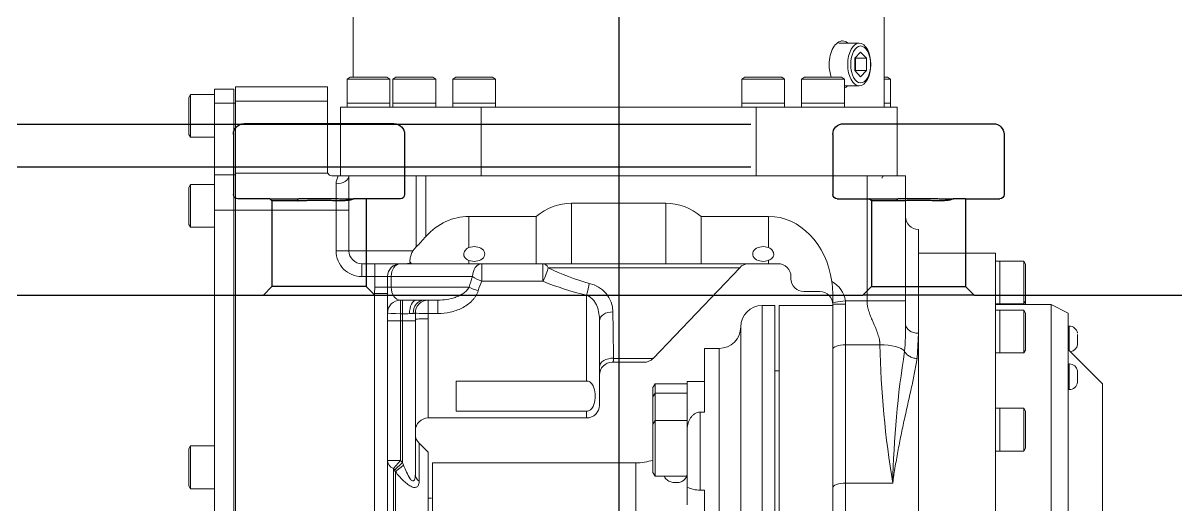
# Model space of a CAD drawing. Header units: millimetres. Extents: x 10462777 to 22643323, y 453826 to 1389191.
# Drawn here: x 11299201.7 to 11299470.9, y 598072.8 to 598185.3 of the extents above; entities that cross this region are included whole.
import ezdxf

# ---------------------------------------------------------------- set-up
doc = ezdxf.new("R2010")
doc.units = ezdxf.units.MM
doc.header["$LTSCALE"] = 200
doc.header["$MEASUREMENT"] = 0
for name, pattern in [('CENTER', [2, 1.25, -0.25, 0.25, -0.25]), ('CENTER2', [1.125, 0.75, -0.125, 0.125, -0.125]), ('DASHED', [3.5, 2, -1.5]), ('PHANTOM', [2.5, 1.25, -0.25, 0.25, -0.25, 0.25, -0.25])]:
    doc.linetypes.add(name, pattern=pattern)
doc.layers.get('0').update_dxf_attribs({"linetype": 'CONTINUOUS'})
for name, color, linetype in [('1', 1, 'CENTER'), ('2', 2, 'CONTINUOUS'), ('DV1_DEFAULT', 7, 'CONTINUOUS')]:
    doc.layers.add(name, color=color, linetype=linetype)
doc.layers.add('LAYOUT', color=8, linetype='CONTINUOUS', lineweight=25)
doc.layers.add('TOP$23', color=7, linetype='CONTINUOUS', true_color=0xffffff)

# ---------------------------------------------------------------- blocks, each defined once
blk = doc.blocks.new('r710ic')
at = {"layer": 'DV1_DEFAULT', "color": 7, "linetype": 'Continuous', "lineweight": 0}
for p, q in [((273237.56, 104333.03), (273236.87, 104332.63)), ((273246.18, 104333.03), (273237.56, 104333.03)), ((273246.87, 104332.63), (273246.18, 104333.03)), ((273298.56, 104333.03), (273297.87, 104332.63)), ((273307.18, 104333.03), (273298.56, 104333.03)), ((273307.87, 104332.63), (273307.18, 104333.03)), ((273319.56, 104333.03), (273318.87, 104332.63)), ((273328.18, 104333.03), (273319.56, 104333.03)), ((273328.87, 104332.63), (273328.18, 104333.03)), ((273236.87, 104332.63), (273246.87, 104332.63)), ((273236.87, 104332.63), (273236.87, 104327.03)), ((273236.87, 104332.63), (273246.87, 104332.63)), ((273246.87, 104327.03), (273246.87, 104332.63)), ((273297.87, 104332.63), (273307.87, 104332.63)), ((273297.87, 104332.63), (273297.87, 104327.03)), ((273297.87, 104332.63), (273307.87, 104332.63)), ((273307.87, 104327.03), (273307.87, 104332.63)), ((273318.87, 104332.63), (273318.87, 104327.03)), ((273318.87, 104332.63), (273328.87, 104332.63)), ((273328.87, 104327.03), (273328.87, 104332.63)), ((273301.87, 104327.03), (273181.87, 104327.03)), ((273301.87, 104327.03), (273301.87, 104322.53)), ((273310.1, 104327.03), (273301.87, 104327.03)), ((273310.1, 104327.03), (273310.1, 104322.53)), ((273326.84, 104327.03), (273310.1, 104327.03)), ((273326.84, 104327.03), (273326.84, 104322.53)), ((273326.84, 104327.03), (273330.12, 104327.03)), ((273330.12, 104322.53), (273330.12, 104327.03)), ((273301.87, 104322.53), (273181.87, 104322.53)), ((273301.87, 104322.53), (273181.87, 104322.53)), ((273310.1, 104322.53), (273301.87, 104322.53)), ((273310.1, 104322.53), (273301.87, 104322.53)), ((273301.87, 104322.53), (273301.87, 104322.13)), ((273326.84, 104322.53), (273310.1, 104322.53)), ((273326.84, 104322.53), (273310.1, 104322.53)), ((273310.1, 104322.53), (273310.1, 104322.13)), ((273326.84, 104322.53), (273330.12, 104322.53)), ((273326.84, 104322.53), (273330.12, 104322.53)), ((273326.84, 104322.53), (273326.84, 104322.13)), ((273301.87, 104322.13), (273181.87, 104322.13)), ((273301.87, 104298.63), (273301.87, 104322.13)), ((273310.53, 104322.13), (273301.87, 104322.13)), ((273310.53, 104300.57), (273310.53, 104322.13)), ((273327.27, 104322.13), (273310.53, 104322.13)), ((273327.27, 104300.63), (273327.27, 104322.13)), ((273327.27, 104322.13), (273330.62, 104322.13)), ((273330.62, 104300.63), (273330.62, 104322.13)), ((273292.37, 104298.63), (273301.87, 104298.63)), ((273292.37, 104298.63), (273292.37, 104295.63)), ((273301.87, 104298.63), (273308.02, 104298.63)), ((273301.87, 104298.63), (273301.87, 104295.63)), ((273309.87, 104298.13), (273309.87, 104299.63)), ((273309.87, 104295.63), (273309.87, 104298.13)), ((273310.87, 104300.63), (273327.27, 104300.63)), ((273330.62, 104300.63), (273327.27, 104300.63)), ((273292.37, 104295.63), (273309.87, 104295.63)), ((273292.37, 104295.63), (273292.37, 104280.68)), ((273325.87, 104297.63), (273309.87, 104297.63)), ((273309.87, 104279.92), (273309.87, 104295.63)), ((273325.87, 104297.63), (273325.87, 104264.74)), ((273326.87, 104296.09), (273325.87, 104296.09)), ((273325.87, 104295.42), (273325.87, 104296.09)), ((273326.87, 104286.09), (273326.87, 104296.09)), ((273326.87, 104296.09), (273326.87, 104286.09)), ((273332.47, 104296.09), (273326.87, 104296.09)), ((273332.87, 104295.39), (273332.47, 104296.09)), ((273332.47, 104296.09), (273332.47, 104286.09)), ((273332.47, 104296.09), (273332.47, 104294.63)), ((273332.87, 104286.78), (273332.87, 104295.39)), ((273360.87, 104294.63), (273332.87, 104294.63)), ((273286.37, 104289.62), (273286.37, 104292.63)), ((273286.37, 104292.63), (273289.37, 104292.63)), ((273289.37, 104282.16), (273289.37, 104292.63)), ((273207.37, 104289.63), (273282.44, 104289.63)), ((273282.44, 104289.63), (273283.87, 104289.62)), ((273282.44, 104289.63), (273282.44, 104286.63)), ((273283.87, 104289.62), (273286.37, 104289.62)), ((273283.87, 104289.62), (273283.87, 104286.63)), ((273286.37, 104286.63), (273286.37, 104289.62)), ((273286.37, 104289.62), (273289.37, 104289.62)), ((273240.81, 104284.75), (273161.75, 104284.75)), ((273241.56, 104285.25), (273227.8, 104285.25)), ((273282.44, 104286.63), (273228.92, 104286.63)), ((273240.81, 104284.75), (273241.22, 104285)), ((273241.22, 104285), (273241.56, 104285.25)), ((273242.95, 104283.13), (273241.22, 104285)), ((273243.43, 104283.63), (273241.56, 104285.25)), ((273243.43, 104286.63), (273243.43, 104283.63)), ((273276.07, 104286.63), (273276.07, 104283.63)), ((273283.87, 104286.63), (273282.44, 104286.63)), ((273286.37, 104286.63), (273283.87, 104286.63)), ((273283.87, 104286.63), (273283.87, 104285.75)), ((273283.87, 104285.75), (273283.87, 104267.57)), ((273286.37, 104285.75), (273283.87, 104285.75)), ((273286.37, 104285.75), (273286.37, 104286.63)), ((273286.37, 104266.75), (273286.37, 104285.75)), ((273325.87, 104286.09), (273326.87, 104286.09)), ((273326.87, 104285.36), (273325.87, 104285.36)), ((273326.87, 104286.09), (273332.47, 104286.09)), ((273326.87, 104275.36), (273326.87, 104285.36)), ((273332.47, 104285.36), (273326.87, 104285.36)), ((273326.87, 104285.36), (273326.87, 104275.36)), ((273332.47, 104286.09), (273332.87, 104286.78)), ((273332.87, 104284.67), (273332.47, 104285.36)), ((273332.47, 104285.36), (273332.47, 104275.36)), ((273332.87, 104276.05), (273332.87, 104284.67)), ((273242.95, 104283.13), (273242.36, 104282.88)), ((273243.43, 104283.63), (273242.95, 104283.13)), ((273242.95, 104283.13), (273276.07, 104283.13)), ((273276.07, 104283.63), (273243.43, 104283.63)), ((273277.7, 104283.63), (273276.07, 104283.63)), ((273276.07, 104283.13), (273276.07, 104283.63)), ((273276.07, 104283.13), (273276.07, 104280.13)), ((273276.07, 104283.13), (273277.7, 104283.13)), ((273280.87, 104283.63), (273277.7, 104283.63)), ((273277.7, 104283.13), (273277.7, 104283.63)), ((273280.87, 104283.13), (273277.7, 104283.13)), ((273280.87, 104279.83), (273280.87, 104283.63)), ((273289.37, 104280.81), (273289.37, 104282.16)), ((273238.61, 104279.25), (273247.49, 104279.25)), ((273276.07, 104280.13), (273240.27, 104280.13)), ((273245.37, 104277.13), (273247.49, 104279.25)), ((273276.44, 104280.13), (273276.07, 104280.13)), ((273276.44, 104280.13), (273277.87, 104280.13)), ((273280.87, 104279.83), (273280.87, 104278.12)), ((273289.37, 104267.63), (273289.37, 104280.81)), ((273293.3, 104279.92), (273292.37, 104280.68)), ((273293.3, 104279.92), (273309.87, 104279.92)), ((273309.87, 104279.92), (273309.87, 104277.68)), ((273169.37, 104277.13), (273245.37, 104277.13)), ((273234.67, 104276.33), (273234.67, 104277.13)), ((273253.37, 104277.13), (273253.37, 104240.13)), ((273253.37, 104277.13), (273276.49, 104277.13)), ((273277.75, 104277.13), (273276.49, 104277.13)), ((273277.75, 104274.85), (273277.75, 104277.13)), ((273280.87, 104277.13), (273277.75, 104277.13)), ((273280.87, 104274.85), (273280.87, 104278.12)), ((273309.87, 104277.68), (273295.7, 104277.68)), ((273309.87, 104174.63), (273309.87, 104277.68)), ((273177.33, 104276.13), (273242.87, 104276.13)), ((273242.87, 104228.62), (273242.87, 104276.13)), ((273280.87, 104274.85), (273277.75, 104274.85)), ((273325.87, 104275.36), (273326.87, 104275.36)), ((273326.87, 104275.36), (273332.47, 104275.36)), ((273332.47, 104275.36), (273332.87, 104276.05)), ((273326.87, 104271.38), (273325.87, 104271.38)), ((273326.87, 104271.38), (273326.87, 104261.38)), ((273332.47, 104271.38), (273326.87, 104271.38)), ((273326.87, 104271.38), (273326.87, 104261.38)), ((273332.87, 104270.69), (273332.47, 104271.38)), ((273332.47, 104271.38), (273332.47, 104261.38)), ((273254.97, 104240.13), (273254.97, 104270.63)), ((273262, 104270.63), (273254.97, 104270.63)), ((273262, 104270.63), (273262, 104240.13)), ((273325.87, 104268.88), (273325.87, 104264.74)), ((273332.87, 104262.07), (273332.87, 104270.69)), ((273289.37, 104267.63), (273290.15, 104267.63)), ((273289.37, 104251.92), (273289.37, 104267.63)), ((273293.12, 104267.63), (273300.42, 104267.63)), ((273300.42, 104267.63), (273300.42, 104251.92)), ((273285.29, 104250.33), (273285.29, 104264.62)), ((273285.29, 104264.62), (273289.37, 104264.62)), ((273309.87, 104264.74), (273325.87, 104264.74)), ((273325.87, 104264.74), (273325.87, 104200.52)), ((273325.87, 104261.38), (273326.87, 104261.38)), ((273326.87, 104261.38), (273332.47, 104261.38)), ((273332.47, 104261.38), (273332.87, 104262.07)), ((273285.29, 104250.33), (273289.37, 104250.33)), ((273289.37, 104251.92), (273300.42, 104251.92)), ((273289.37, 104243.63), (273289.37, 104251.92)), ((273288.44, 104204.38), (273288.44, 104249.07)), ((273289.37, 104243.63), (273303.47, 104243.63)), ((273289.37, 104221.63), (273289.37, 104243.63)), ((273303.47, 104243.63), (273303.47, 104221.63)), ((273254.97, 104240.13), (273253.37, 104240.13)), ((273262, 104240.13), (273282.04, 104240.13)), ((273276.04, 104237.13), (273256.37, 104237.13)), ((273266.37, 104226.77), (273266.37, 104234.13)), ((273267.29, 104233.81), (273267.29, 104224.61)), ((273242.87, 104232.63), (273266.37, 104232.63)), ((273207.37, 104228.63), (273242.87, 104228.63)), ((273240.64, 104224.63), (273239.78, 104224.13)), ((273239.78, 104224.13), (273252.78, 104224.13)), ((273239.78, 104224.13), (273239.78, 104216.63)), ((273251.91, 104224.63), (273240.64, 104224.63)), ((273248.37, 104224.13), (273261.37, 104224.13)), ((273258.3, 104224.63), (273251.91, 104224.63)), ((273252.78, 104224.13), (273251.91, 104224.63)), ((273252.78, 104224.13), (273259.17, 104224.13)), ((273252.78, 104216.63), (273252.78, 104224.13)), ((273259.17, 104224.13), (273258.3, 104224.63)), ((273260.5, 104224.63), (273258.3, 104224.63)), ((273259.17, 104216.63), (273259.17, 104224.13)), ((273261.37, 104224.13), (273260.5, 104224.63)), ((273261.37, 104216.63), (273261.37, 104224.13)), ((273267.29, 104224.61), (273288.44, 104204.38)), ((273289.37, 104221.63), (273303.47, 104221.63)), ((273289.37, 104213.34), (273289.37, 104221.63)), ((273237.28, 104216.63), (273233.09, 104216.63)), ((273237.26, 104216.63), (273250.85, 104216.63)), ((273252.01, 104216.63), (273250.85, 104216.63)), ((273261.87, 104216.63), (273252.01, 104216.63)), ((273261.87, 104212.63), (273261.87, 104216.63)), ((273171.27, 104212.63), (273236.54, 104212.63)), ((273254.74, 104213.63), (273236.54, 104213.63)), ((273236.54, 104213.63), (273236.54, 104212.63)), ((273254.74, 104212.63), (273254.74, 104213.63)), ((273269.62, 104212.63), (273254.74, 104212.63)), ((273269.62, 104209.13), (273269.62, 104212.63)), ((273289.37, 104197.63), (273289.37, 104213.34)), ((273289.37, 104213.34), (273300.42, 104213.34)), ((273300.42, 104213.34), (273300.42, 104197.63)), ((273269.62, 104209.13), (273159.55, 104209.13)), ((273274.62, 104204.13), (273216.87, 104204.13)), ((273263.87, 104204.13), (273216.87, 104204.13)), ((273326.87, 104203.88), (273325.87, 104203.88)), ((273326.87, 104203.88), (273326.87, 104193.88)), ((273326.87, 104203.88), (273326.87, 104193.88)), ((273332.47, 104203.88), (273326.87, 104203.88)), ((273332.87, 104203.19), (273332.47, 104203.88)), ((273332.47, 104203.88), (273332.47, 104193.88)), ((273332.87, 104194.57), (273332.87, 104203.19)), ((273279.62, 104199.13), (273221.91, 104199.13)), ((273279.62, 104196.13), (273279.62, 104199.13)), ((273325.87, 104200.52), (273309.87, 104200.52)), ((273325.87, 104200.52), (273325.87, 104167.63)), ((273325.87, 104200.52), (273325.87, 104196.38)), ((273279.62, 104196.13), (273221.91, 104196.13)), ((273264.37, 104195.13), (273264.37, 104196.13)), ((273289.37, 104197.63), (273290.16, 104197.63)), ((273289.37, 104195.4), (273289.37, 104197.63)), ((273293.12, 104197.63), (273300.42, 104197.63)), ((273279.62, 104195.13), (273138.61, 104195.13)), ((273279.62, 104182.63), (273279.62, 104195.13)), ((273325.87, 104193.88), (273326.87, 104193.88)), ((273326.87, 104193.88), (273332.47, 104193.88)), ((273332.47, 104193.88), (273332.87, 104194.57)), ((273285.87, 104192.4), (273286.37, 104192.4)), ((273282.87, 104189.4), (273282.87, 104185.63)), ((273326.87, 104189.9), (273325.87, 104189.9)), ((273326.87, 104189.9), (273326.87, 104179.9)), ((273332.47, 104189.9), (273326.87, 104189.9)), ((273326.87, 104189.9), (273326.87, 104179.9)), ((273332.87, 104189.21), (273332.47, 104189.9)), ((273332.47, 104189.9), (273332.47, 104179.9)), ((273332.87, 104180.59), (273332.87, 104189.21)), ((273237.12, 104182.63), (273120.37, 104182.63)), ((273237.12, 104182.63), (273269.44, 104182.63)), ((273269.44, 104182.63), (273279.87, 104182.63)), ((273279.87, 104182.63), (273279.62, 104182.63)), ((273279.87, 104182.63), (273279.91, 104182.63)), ((273279.91, 104182.63), (273280.3, 104182.63)), ((273280.3, 104182.63), (273280.73, 104179.69)), ((273238.15, 104179.63), (273117.37, 104179.63)), ((273270.47, 104179.63), (273238.15, 104179.63)), ((273238.15, 104168.63), (273238.15, 104179.63)), ((273270.47, 104171.63), (273270.47, 104179.63)), ((273279.95, 104179.63), (273270.47, 104179.63)), ((273280.73, 104179.69), (273279.95, 104179.63)), ((273280.73, 104174.63), (273280.73, 104179.69)), ((273325.87, 104179.9), (273326.87, 104179.9)), ((273326.87, 104179.9), (273332.47, 104179.9)), ((273330.87, 104179.9), (273330.87, 104176.46)), ((273332.47, 104179.9), (273332.87, 104180.59)), ((273340.87, 104176.46), (273340.87, 104181.18)), ((273334.42, 104177.46), (273332.98, 104176.12)), ((273334.34, 104177.39), (273334.42, 104177.31)), ((273337.31, 104177.46), (273334.42, 104177.46)), ((273334.42, 104177.31), (273337.31, 104177.31)), ((273334.42, 104177.31), (273334.42, 104174.78)), ((273338.75, 104176.12), (273337.31, 104177.46)), ((273337.31, 104177.31), (273337.4, 104177.39)), ((273337.31, 104177.31), (273337.31, 104174.78)), ((273280.73, 104165.63), (273280.73, 104174.63)), ((273280.73, 104174.63), (273309.87, 104174.63)), ((273309.87, 104174.63), (273309.87, 104165.63)), ((273332.98, 104176.12), (273334.42, 104174.78)), ((273334.42, 104174.78), (273337.31, 104174.78)), ((273337.31, 104174.78), (273338.75, 104176.12)), ((273325.87, 104170.63), (273360.87, 104170.63)), ((273325.87, 104169.17), (273326.87, 104169.17)), ((273326.87, 104169.17), (273326.87, 104170.63)), ((273326.87, 104170.63), (273326.87, 104169.17)), ((273326.87, 104169.17), (273332.47, 104169.17)), ((273332.47, 104170.63), (273332.47, 104169.17)), ((273332.47, 104169.17), (273332.87, 104169.86)), ((273332.87, 104169.86), (273332.87, 104170.63)), ((273309.87, 104167.63), (273325.87, 104167.63)), ((273280.73, 104165.63), (273275.33, 104165.63)), ((273309.87, 104165.63), (273280.73, 104165.63)), ((273177.37, 104162.63), (273273.14, 104162.63)), ((273273.14, 104162.63), (273267.24, 104162.96)), ((273297.37, 104162.63), (273273.14, 104162.63)), ((273291.87, 104144.63), (273291.87, 104162.63)), ((273291.87, 104144.63), (273122.87, 104144.63)), ((273245.64, 104144.63), (273245.64, 104143.63)), ((273255.64, 104143.63), (273255.64, 104144.63)), ((273268.54, 104144.63), (273268.54, 104143.63)), ((273278.54, 104143.63), (273278.54, 104144.63)), ((273279.87, 104131.63), (273279.87, 104144.63)), ((273280, 104144.63), (273280, 104143.63)), ((273290, 104143.63), (273290, 104144.63)), ((273245.64, 104143.63), (273255.64, 104143.63)), ((273255.64, 104143.63), (273245.64, 104143.63)), ((273245.64, 104143.63), (273245.64, 104138.03)), ((273255.64, 104138.03), (273255.64, 104143.63)), ((273268.54, 104143.63), (273278.54, 104143.63)), ((273278.54, 104143.63), (273268.54, 104143.63)), ((273268.54, 104143.63), (273268.54, 104138.03)), ((273278.54, 104138.03), (273278.54, 104143.63)), ((273279.87, 104143.63), (273280, 104143.63)), ((273280, 104143.63), (273279.87, 104143.63)), ((273280, 104143.63), (273290, 104143.63)), ((273290, 104143.63), (273280, 104143.63)), ((273280, 104143.63), (273280, 104138.03)), ((273290, 104138.03), (273290, 104143.63)), ((273245.64, 104138.03), (273246.33, 104137.63)), ((273255.64, 104138.03), (273245.64, 104138.03)), ((273246.33, 104137.63), (273254.94, 104137.63)), ((273254.94, 104137.63), (273255.64, 104138.03)), ((273268.54, 104138.03), (273269.23, 104137.63)), ((273278.54, 104138.03), (273268.54, 104138.03)), ((273269.23, 104137.63), (273277.84, 104137.63)), ((273277.84, 104137.63), (273278.54, 104138.03)), ((273280, 104138.03), (273279.87, 104138.03)), ((273279.87, 104137.63), (273280.69, 104137.63)), ((273280, 104138.03), (273280.69, 104137.63)), ((273290, 104138.03), (273280, 104138.03)), ((273280.69, 104137.63), (273289.3, 104137.63)), ((273289.3, 104137.63), (273290, 104138.03)), ((273279.87, 104131.63), (273134.87, 104131.63)), ((273277.87, 104127.63), (273279.87, 104131.63)), ((273277.87, 104127.63), (273136.87, 104127.63)), ((273260, 104127.63), (273260, 104127.43)), ((273266, 104127.43), (273260, 104127.43)), ((273261.37, 104119.63), (273269.37, 104127.63)), ((273266, 104127.43), (273266, 104127.63)), ((273274.82, 104127.43), (273269.17, 104127.43)), ((273274.82, 104127.43), (273274.82, 104127.63)), ((273261.71, 104125.49), (273261.68, 104125.49)), ((273262.93, 104125.49), (273264.26, 104125.49)), ((273270.36, 104125.49), (273271.37, 104125.49)), ((273270.46, 104125.49), (273270.36, 104125.49)), ((273271.37, 104125.49), (273272.82, 104125.49)), ((273261.37, 104119.63), (273153.37, 104119.63))]:
    blk.add_line(p, q, dxfattribs=at)
at = {"layer": 'DV1_DEFAULT', "color": 1, "linetype": 'CENTER2', "lineweight": 0}
for p, q in [((274132.55, 104232.63), (269847.55, 104232.63)), ((269950.18, 104232.63), (274235.19, 104232.63))]:
    blk.add_line(p, q, dxfattribs=at)
at = {"layer": 'DV1_DEFAULT', "color": 7, "linetype": 'Continuous', "lineweight": 0}
for centre, radius, start, end in [((273292.37, 104292.63), 6, 90, 180), ((273308, 104294.9), 3.73, 59.9753, 89.664), ((273310.87, 104299.63), 1, 109.8614, 180), ((273310.87, 104299.63), 1, 90, 109.8614), ((273292.37, 104292.63), 3, 90, 180), ((273277.87, 104283.63), 3, 0, 90), ((273331.8, 104283.06), 54.1, 179.9237, 181.669), ((273249.61, 104277.13), 3, 90, 135), ((273250.37, 104277.13), 3, 0, 90), ((273301.49, 104282.25), 23.78, 181.8621, 183.9278), ((273289.91, 104280.8), 0.543, 122.2194, 179.0103), ((273341.59, 104329.18), 68.98, 225.5706, 228.2907), ((273276.87, 104242.01), 26.5, 68.9925, 74.6835), ((273341.09, 104226.94), 60.5, 157.2618, 167.4122), ((273335.02, 104225.72), 52.1, 153.3733, 164.6315), ((273256.37, 104240.13), 3, 180, 270), ((273278, 104240.88), 6.91, 270.8988, 348.697), ((273263.37, 104234.13), 3, 0, 90), ((273280.73, 103693.49), 540.49, 90.278, 91.4249), ((273254.82, 104228.62), 11.95, 179.974, 199.6406), ((273269.37, 104226.77), 3, 180, 226.273), ((273243.08, 104213.65), 6.54, 152.9109, 180.1759), ((273274.62, 104209.13), 5, 180, 270), ((273274.62, 104199.13), 5, 0, 90), ((273286.37, 104202.21), 3, 0, 46.273), ((273286.37, 104195.4), 3, 270, 0), ((273285.87, 104189.4), 3, 90, 180), ((273279.87, 104185.63), 3, 270, 0), ((273281.22, 104217.69), 35.07, 268.5047, 276.4875), ((273279.87, 104185.63), 6, 278.2534, 332.3184), ((273275.25, 103944.53), 227.15, 91.2062, 99.4004), ((273309.37, 104170.63), 0.5, 0, 90), ((273233.65, 103946.65), 222.02, 80.8467, 88.8379), ((273275.02, 104249.41), 83.78, 265.8556, 270.2115), ((273300.37, 104162.63), 3, 90, 180), ((273262, 104127.43), 2, 180, 261.4408), ((273264, 104127.43), 2, 278.5818, 0), ((273270.82, 104127.43), 2, 189.3523, 259.6895), ((273272.82, 104127.43), 2, 280.32, 0), ((273262.31, 104130.43), 4.98, 262.7617, 277.2383)]:
    blk.add_arc(centre, radius, start, end, dxfattribs=at)
for centre, major_axis, ratio, start_param, end_param in [((273309.87, 104298.63), (0, 3), 0.615385, 1.570796, 3.141593), ((273242.36, 104282.63), (-1.84, 2.37), 0.051248, 4.778235, 5.780636), ((273243.43, 104283.63), (0, 3), 0.742887, 0, 0.999836), ((273277.87, 104283.63), (0, 3), 0.055245, 0, 1.570796), ((273283.87, 104283.63), (3, 0), 0.707107, 1.570796, 3.141593), ((273286.37, 104283.63), (-3, 0), 0.999182, 3.141593, 4.712389), ((273286.37, 104283.63), (-3, 0), 0.707107, 3.141593, 4.712389), ((273292.37, 104282.16), (-3, 0), 0.745356, 0, 0.413988), ((273240.27, 104277.13), (0, 3), 0.778773, 0, 0.785398), ((273276.44, 104277.13), (0, -3), 0.016199, 1.570796, 3.141593), ((273277.87, 104279.83), (3, 0), 0.549896, 0, 1.618424), ((273277.87, 104277.13), (0, 3), 0.037736, 0.007133, 1.570788), ((273277.87, 104278.12), (3, 0), 0.835158, 0, 1.603978), ((273277.87, 104277.13), (3, 0), 0.999975, 0, 1.57128), ((273282.11, 104267.63), (18.31, 0), 0.819152, 0, 0.734723), ((273283.87, 104265.44), (0.79, 2.89), 0.255391, 0.820314, 1.640629), ((273286.37, 104264.62), (-1.08, -2.8), 0.337461, 3.991427, 4.841261), ((273286.37, 104264.62), (-3, 0), 0.707107, 3.141593, 4.712389), ((273291.64, 104266.38), (0, 2.46), 0.700208, 1.037424, 5.245761), ((273276.87, 104239.89), (0, 26.5), 0.886792, 5.916535, 6.015862), ((273286.37, 104250.33), (-2.73, 1.25), 0.158063, 1.238875, 2.504087), ((273286.37, 104250.33), (3, 0), 0.581871, 5.475569, 6.283185), ((273285.16, 104243.63), (18.31, 0), 0.819152, 0, 0.585718), ((273282.71, 104240.13), (-2.92, 0.69), 0.052107, 1.354796, 2.373224), ((273265.22, 104234.13), (0, 3), 0.695167, 4.605817, 6.283185), ((273276.04, 104234.13), (0, 3), 0.692187, 4.659586, 6.283185), ((273285.16, 104221.63), (18.31, 0), 0.819152, 5.6975, 6.283185), ((273291.64, 104198.88), (0, -2.46), 0.700208, 1.037424, 5.245761), ((273282.11, 104197.63), (18.31, 0), 0.819152, 4.880973, 6.283185), ((273237.12, 104179.63), (0, 3), 0.34202, 4.712389, 6.283185), ((273269.44, 104179.63), (0, 3), 0.34202, 4.712389, 6.283185), ((273279.87, 104179.63), (0, 3), 0.0261, 4.712389, 6.283185), ((273268.42, 104171.63), (0, -6), 0.34202, 0.270706, 1.570796)]:
    blk.add_ellipse(centre, major_axis=major_axis, ratio=ratio, start_param=start_param, end_param=end_param, dxfattribs=at)
for centre, major_axis in [((273335.87, 104176.46), (-5, 0)), ((273335.87, 104176.12), (-4.31, 0))]:
    blk.add_ellipse(centre, major_axis=major_axis, ratio=0.5373, dxfattribs=at)
for points, knots in [([(273238.61, 104279.25), (273238.34, 104279.25), (273238.08, 104279.28), (273237.75, 104279.39), (273237.65, 104279.44), (273237.47, 104279.56), (273237.39, 104279.63), (273237.26, 104279.79), (273237.22, 104279.89), (273237.16, 104280.11), (273237.15, 104280.23), (273237.16, 104280.48), (273237.19, 104280.62), (273237.28, 104280.91), (273237.35, 104281.06), (273237.59, 104281.52), (273237.8, 104281.83), (273238.3, 104282.45), (273238.57, 104282.75), (273239.16, 104283.34), (273239.48, 104283.63), (273240.13, 104284.2), (273240.46, 104284.48), (273240.81, 104284.75)], [0, 0, 0, 0, 0.125, 0.125, 0.1875, 0.1875, 0.25, 0.25, 0.3125, 0.3125, 0.375, 0.375, 0.4375, 0.4375, 0.5, 0.5, 0.625, 0.625, 0.75, 0.75, 0.875, 0.875, 1, 1, 1, 1]), ([(273242.36, 104282.88), (273241.8, 104282.66), (273241.25, 104282.43), (273240.18, 104281.93), (273239.65, 104281.66), (273238.98, 104281.16), (273238.78, 104280.98), (273238.64, 104280.61), (273238.74, 104280.45), (273239.23, 104280.16), (273239.75, 104280.13), (273240.27, 104280.13)], [0, 0, 0, 0, 0.25, 0.25, 0.5, 0.5, 0.625, 0.625, 0.75, 0.75, 1, 1, 1, 1]), ([(273277.87, 104280.13), (273277.85, 104280.13), (273277.83, 104280.17), (273277.8, 104280.3), (273277.8, 104280.35), (273277.78, 104280.47), (273277.78, 104280.54), (273277.77, 104280.62)], [0, 0, 0, 0, 0.5, 0.5, 0.75, 0.75, 1, 1, 1, 1]), ([(273292.37, 104280.68), (273292.24, 104280.76), (273292.1, 104280.84), (273291.8, 104280.99), (273291.64, 104281.06), (273291.32, 104281.18), (273291.16, 104281.23), (273290.86, 104281.3), (273290.71, 104281.33), (273290.45, 104281.37), (273290.34, 104281.38), (273290.13, 104281.39), (273290.04, 104281.39), (273289.8, 104281.36), (273289.7, 104281.31), (273289.62, 104281.26)], [0, 0, 0, 0, 0.125, 0.125, 0.25, 0.25, 0.375, 0.375, 0.5, 0.5, 0.625, 0.625, 0.75, 0.75, 1, 1, 1, 1]), ([(273283.08, 104265.44), (273282.62, 104265.58), (273282.2, 104265.79), (273281.6, 104266.17), (273281.4, 104266.31), (273281.03, 104266.61), (273280.85, 104266.77), (273280.34, 104267.28), (273280.04, 104267.64), (273279.48, 104268.43), (273279.23, 104268.85), (273278.8, 104269.7), (273278.62, 104270.14), (273278.3, 104271.05), (273278.17, 104271.52), (273277.86, 104272.93), (273277.75, 104273.88), (273277.75, 104274.85)], [0, 0, 0, 0, 0.125, 0.125, 0.1875, 0.1875, 0.25, 0.25, 0.375, 0.375, 0.5, 0.5, 0.625, 0.625, 0.75, 0.75, 1, 1, 1, 1]), ([(273280.87, 104274.85), (273280.87, 104274.16), (273280.92, 104273.47), (273281.13, 104272.12), (273281.29, 104271.45), (273281.64, 104270.48), (273281.77, 104270.16), (273282.07, 104269.54), (273282.24, 104269.24), (273282.63, 104268.68), (273282.84, 104268.41), (273283.32, 104267.94), (273283.57, 104267.73), (273283.87, 104267.57)], [0, 0, 0, 0, 0.25, 0.25, 0.5, 0.5, 0.625, 0.625, 0.75, 0.75, 0.875, 0.875, 1, 1, 1, 1]), ([(273293.12, 104267.63), (273293.04, 104267.83), (273292.93, 104268), (273292.7, 104268.3), (273292.57, 104268.43), (273292.3, 104268.63), (273292.16, 104268.71), (273291.88, 104268.81), (273291.74, 104268.83), (273291.45, 104268.84), (273291.31, 104268.82), (273291.04, 104268.72), (273290.91, 104268.64), (273290.66, 104268.44), (273290.55, 104268.32), (273290.34, 104268.01), (273290.24, 104267.83), (273290.15, 104267.63)], [0, 0, 0, 0, 0.125, 0.125, 0.25, 0.25, 0.375, 0.375, 0.5, 0.5, 0.625, 0.625, 0.75, 0.75, 0.875, 0.875, 1, 1, 1, 1]), ([(273262, 104240.13), (273262, 104239.84), (273261.9, 104239.59), (273261.66, 104239.2), (273261.51, 104239.05), (273261.07, 104238.69), (273260.75, 104238.53), (273259.79, 104238.19), (273259.14, 104238.12), (273257.83, 104238.12), (273257.18, 104238.19), (273256.22, 104238.53), (273255.9, 104238.68), (273255.45, 104239.05), (273255.31, 104239.2), (273255.07, 104239.58), (273254.97, 104239.84), (273254.97, 104240.13)], [0, 0, 0, 0, 0.0625, 0.0625, 0.125, 0.125, 0.25, 0.25, 0.5, 0.5, 0.75, 0.75, 0.875, 0.875, 0.9375, 0.9375, 1, 1, 1, 1]), ([(273276.04, 104237.13), (273276.61, 104237.13), (273277.17, 104237.16), (273278.3, 104237.33), (273278.85, 104237.46), (273279.67, 104237.78), (273279.94, 104237.91), (273280.32, 104238.14), (273280.45, 104238.23), (273280.7, 104238.41), (273280.82, 104238.5), (273281.17, 104238.81), (273281.38, 104239.04), (273281.66, 104239.42), (273281.75, 104239.56), (273281.91, 104239.84), (273281.98, 104239.98), (273282.04, 104240.13)], [0, 0, 0, 0, 0.25, 0.25, 0.5, 0.5, 0.625, 0.625, 0.6875, 0.6875, 0.75, 0.75, 0.875, 0.875, 0.9375, 0.9375, 1, 1, 1, 1]), ([(273267.29, 104233.81), (273267.14, 104233.82), (273267.01, 104233.84), (273266.78, 104233.87), (273266.68, 104233.89), (273266.52, 104233.94), (273266.46, 104233.97), (273266.39, 104234.04), (273266.37, 104234.08), (273266.37, 104234.13)], [0, 0, 0, 0, 0.25, 0.25, 0.5, 0.5, 0.75, 0.75, 1, 1, 1, 1]), ([(273239.72, 104221.93), (273239.55, 104221.88), (273239.4, 104221.79), (273239.14, 104221.59), (273239.03, 104221.47), (273238.83, 104221.21), (273238.74, 104221.07), (273238.52, 104220.62), (273238.42, 104220.3), (273238.32, 104219.8), (273238.3, 104219.63), (273238.28, 104219.3), (273238.28, 104219.14), (273238.31, 104218.66), (273238.38, 104218.35), (273238.54, 104217.93), (273238.61, 104217.8), (273238.76, 104217.54), (273238.85, 104217.43), (273239.16, 104217.11), (273239.41, 104216.93), (273239.87, 104216.75), (273240.04, 104216.71), (273240.4, 104216.64), (273240.59, 104216.63), (273240.79, 104216.63)], [0.0557592, 0.0557592, 0.0557592, 0.0557592, 0.125, 0.125, 0.1875, 0.1875, 0.25, 0.25, 0.375, 0.375, 0.4375, 0.4375, 0.5, 0.5, 0.625, 0.625, 0.6875, 0.6875, 0.75, 0.75, 0.875, 0.875, 0.9375, 0.9375, 0.9999959, 0.9999959, 0.9999959, 0.9999959]), ([(273254.74, 104213.63), (273254.74, 104213.86), (273254.71, 104214.08), (273254.6, 104214.4), (273254.56, 104214.51), (273254.46, 104214.71), (273254.4, 104214.81), (273254.22, 104215.09), (273254.07, 104215.27), (273253.74, 104215.58), (273253.57, 104215.72), (273253.01, 104216.1), (273252.6, 104216.29), (273251.95, 104216.49), (273251.73, 104216.54), (273251.29, 104216.61), (273251.07, 104216.63), (273250.85, 104216.63)], [0, 0, 0, 0, 0.125, 0.125, 0.1875, 0.1875, 0.25, 0.25, 0.375, 0.375, 0.5, 0.5, 0.75, 0.75, 0.875, 0.875, 1, 1, 1, 1]), ([(273290.16, 104197.63), (273290.24, 104197.43), (273290.33, 104197.25), (273290.55, 104196.94), (273290.66, 104196.81), (273290.91, 104196.61), (273291.04, 104196.54), (273291.31, 104196.44), (273291.45, 104196.42), (273291.74, 104196.42), (273291.88, 104196.45), (273292.16, 104196.55), (273292.3, 104196.63), (273292.57, 104196.83), (273292.7, 104196.95), (273292.93, 104197.25), (273293.04, 104197.43), (273293.12, 104197.63)], [0, 0, 0, 0, 0.125, 0.125, 0.25, 0.25, 0.375, 0.375, 0.5, 0.5, 0.625, 0.625, 0.75, 0.75, 0.875, 0.875, 1, 1, 1, 1]), ([(273332.84, 104182.95), (273333.73, 104183.29), (273334.79, 104183.5), (273337.32, 104183.5), (273338.74, 104183.13), (273340.77, 104181.93), (273341.37, 104181.12), (273341.37, 104180.34)], [0.6573236, 0.6573236, 0.6573236, 0.6573236, 0.75, 0.75, 0.875, 0.875, 1, 1, 1, 1]), ([(273270.47, 104171.63), (273270.55, 104171.63), (273270.71, 104171.63), (273270.95, 104171.65), (273271.2, 104171.67), (273271.45, 104171.71), (273271.83, 104171.78), (273272.33, 104171.9), (273272.95, 104172.09), (273273.59, 104172.32), (273274.19, 104172.56), (273274.84, 104172.83), (273275.52, 104173.13), (273276.2, 104173.42), (273276.86, 104173.7), (273277.47, 104173.94), (273278.13, 104174.17), (273278.77, 104174.36), (273279.36, 104174.49), (273279.86, 104174.57), (273280.3, 104174.62), (273280.59, 104174.63), (273280.73, 104174.63)], [0, 0, 0, 0, 0.022961, 0.046415, 0.070396, 0.094938, 0.120071, 0.179186, 0.243414, 0.303039, 0.370545, 0.424348, 0.500006, 0.575662, 0.629468, 0.69697, 0.756598, 0.820822, 0.879942, 0.921494, 0.961463, 1, 1, 1, 1]), ([(273267.24, 104162.96), (273266.17, 104163.11), (273265.08, 104163.3), (273262.87, 104163.73), (273261.75, 104163.97), (273258.32, 104164.72), (273255.97, 104165.26), (273252.32, 104166.07), (273251.08, 104166.33), (273248.58, 104166.85), (273247.32, 104167.1), (273244.76, 104167.58), (273243.46, 104167.81), (273241.49, 104168.14), (273240.82, 104168.24), (273239.83, 104168.39), (273239.49, 104168.44), (273238.82, 104168.54), (273238.48, 104168.58), (273238.15, 104168.63)], [0, 0, 0, 0, 0.125, 0.125, 0.25, 0.25, 0.5, 0.5, 0.625, 0.625, 0.75, 0.75, 0.875, 0.875, 0.9375, 0.9375, 0.96875, 0.96875, 1, 1, 1, 1]), ([(273268.97, 104165.85), (273268.75, 104165.77), (273268.53, 104165.63), (273268.14, 104165.27), (273267.96, 104165.04), (273267.65, 104164.53), (273267.52, 104164.23), (273267.33, 104163.61), (273267.27, 104163.28), (273267.24, 104162.96)], [0, 0, 0, 0, 0.25, 0.25, 0.5, 0.5, 0.75, 0.75, 1, 1, 1, 1]), ([(273275.33, 104165.63), (273275.04, 104165.63), (273274.76, 104165.55), (273274.23, 104165.25), (273273.98, 104165.03), (273273.58, 104164.47), (273273.41, 104164.14), (273273.19, 104163.41), (273273.14, 104163.02), (273273.14, 104162.63)], [0, 0, 0, 0, 0.25, 0.25, 0.5, 0.5, 0.75, 0.75, 1, 1, 1, 1])]:
    blk.add_open_spline(points, degree=3, knots=knots, dxfattribs=at)
at = {"layer": 'DV1_DEFAULT', "color": 7, "linetype": 'CENTER2', "lineweight": 0}
for points in [[(273233.09, 104216.63), (273233.09, 104216.63), (273233.09, 104216.63), (273233.09, 104216.63)], [(273240.79, 104216.63), (273240.79, 104216.63), (273240.79, 104216.63), (273240.79, 104216.63)]]:
    blk.add_open_spline(points, degree=3, dxfattribs=at)
at = {"layer": 'DV1_DEFAULT', "color": 7, "linetype": 'Continuous', "lineweight": 0}
for points in [[(273330.85, 104179.17), (273330.65, 104179.4), (273330.51, 104179.64), (273330.43, 104179.89)], [(273341.37, 104180.34), (273341.37, 104179.93), (273341.21, 104179.55), (273340.91, 104179.2)]]:
    blk.add_open_spline(points, degree=3, dxfattribs=at)
at = {"layer": 'LAYOUT', "color": 3}
blk.add_circle((272041.37, 104232.63), 2050.12, dxfattribs=at)
blk = doc.blocks.new('A$C7DA30AB0')
at = {"layer": 'LAYOUT', "color": 6, "linetype": 'PHANTOM'}
blk.add_circle((3030.45, 3025.99, 0), 2693.02, dxfattribs=at)

msp = doc.modelspace()

# ---------------------------------------------------------------- linework, layer by layer
at = {"layer": '1', "color": 23, "linetype": 'CENTER'}
msp.add_line((11299340.78353, 601826.84018, 0), (11299340.78353, 593861.87204, 0), dxfattribs=at)
at = {"layer": '2', "color": 124, "linetype": 'Continuous'}
for p, q in [((11299288.28279, 598161.78812, 0), (11299253.28229, 598161.78812, 0)), ((11299393.28428, 598161.78812, 0), (11299428.28478, 598161.78812, 0)), ((11299250.78225, 598159.28809, 0), (11299250.78225, 598145.28789, 0)), ((11299290.78282, 598159.28809, 0), (11299290.78282, 598145.28789, 0)), ((11299390.78424, 598159.28809, 0), (11299390.78424, 598145.28789, 0)), ((11299430.78481, 598159.28809, 0), (11299430.78481, 598145.28789, 0)), ((11299259.28238, 598144.28787, 0), (11299251.78227, 598144.28787, 0)), ((11299259.78238, 598143.78787, 0), (11299259.28238, 598144.28787, 0)), ((11299259.28238, 598144.28787, 0), (11299265.66149, 598144.28787, 0)), ((11299259.78238, 598143.78787, 0), (11299259.78238, 598123.78758, 0)), ((11299265.88415, 598143.78787, 0), (11299259.78238, 598143.78787, 0)), ((11299281.7827, 598144.28787, 0), (11299278.93594, 598144.28787, 0)), ((11299281.7827, 598144.28787, 0), (11299281.7827, 598123.78758, 0)), ((11299289.78281, 598144.28787, 0), (11299281.7827, 598144.28787, 0)), ((11299391.78426, 598144.28787, 0), (11299399.28436, 598144.28787, 0)), ((11299399.78437, 598143.78787, 0), (11299399.28436, 598144.28787, 0)), ((11299399.28436, 598144.28787, 0), (11299405.66348, 598144.28787, 0)), ((11299399.78437, 598143.78787, 0), (11299399.78437, 598123.78758, 0)), ((11299405.88614, 598143.78787, 0), (11299399.78437, 598143.78787, 0)), ((11299421.78468, 598144.28787, 0), (11299418.93793, 598144.28787, 0)), ((11299421.78468, 598144.28787, 0), (11299421.78468, 598123.78758, 0)), ((11299421.78468, 598144.28787, 0), (11299429.7848, 598144.28787, 0)), ((11299257.78235, 598121.78755, 0), (11299259.78238, 598123.78758, 0)), ((11299281.7827, 598123.78758, 0), (11299259.78238, 598123.78758, 0)), ((11299281.7827, 598123.78758, 0), (11299283.78272, 598121.78755, 0)), ((11299397.78434, 598121.78755, 0), (11299399.78437, 598123.78758, 0)), ((11299399.78437, 598123.78758, 0), (11299421.78468, 598123.78758, 0)), ((11299421.78468, 598123.78758, 0), (11299423.78471, 598121.78755, 0)), ((11299143.78073, 598121.78755, 0), (11299257.78235, 598121.78755, 0)), ((11299257.78235, 598121.78755, 0), (11299283.78272, 598121.78755, 0)), ((11299283.78272, 598121.78755, 0), (11299397.78434, 598121.78755, 0)), ((11299423.78471, 598121.78755, 0), (11299397.78434, 598121.78755, 0)), ((11299423.78471, 598121.78755, 0), (11299537.78633, 598121.78755, 0))]:
    msp.add_line(p, q, dxfattribs=at)
at = {"layer": '2', "color": 124, "linetype": 'Continuous', "extrusion": (0, 0, -1)}
for centre, radius, start, end in [((-11299253.28229, 598159.28809, 0), 2.50004, 0, 90), ((-11299288.28279, 598159.28809, 0), 2.50004, 90, 180), ((-11299393.28428, 598159.28809, 0), 2.50004, 0, 90), ((-11299428.28478, 598159.28809, 0), 2.50004, 90, 180), ((-11299251.78227, 598145.28789, 0), 1.00001, 270, 0), ((-11299289.78281, 598145.28789, 0), 1.00001, 180, 270), ((-11299391.78426, 598145.28789, 0), 1.00001, 270, 0), ((-11299429.7848, 598145.28789, 0), 1.00001, 180, 270)]:
    msp.add_arc(centre, radius, start, end, dxfattribs=at)
at = {"layer": '2', "color": 124, "linetype": 'Continuous'}
for points, degree, knots in [([(11299265.66152, 598144.28787, 0), (11299265.772, 598144.28807, 0), (11299265.99266, 598144.28846, 0), (11299266.32774, 598144.29126, 0), (11299266.66492, 598144.29519, 0), (11299267.00423, 598144.3001, 0), (11299267.34527, 598144.30562, 0), (11299267.68777, 598144.31147, 0), (11299268.03141, 598144.31738, 0), (11299268.37588, 598144.32313, 0), (11299268.7209, 598144.32851, 0), (11299269.06616, 598144.33336, 0), (11299269.41139, 598144.33752, 0), (11299269.75629, 598144.34087, 0), (11299270.1006, 598144.34333, 0), (11299270.44405, 598144.34483, 0), (11299270.88486, 598144.34547, 0), (11299271.42541, 598144.34393, 0), (11299272.06653, 598144.3387, 0), (11299272.7106, 598144.33055, 0), (11299273.35572, 598144.3203, 0), (11299274.00002, 598144.30906, 0), (11299274.64117, 598144.29852, 0), (11299275.27829, 598144.2899, 0), (11299275.69453, 598144.28855, 0), (11299275.90341, 598144.28787, 0)], 3, [0, 0, 0, 0, 0.034087869, 0.068087402, 0.101994843, 0.135806446, 0.16951852, 0.20312746, 0.236629778, 0.270022115, 0.303301256, 0.336464135, 0.369507831, 0.402429572, 0.43522672, 0.467896763, 0.500437308, 0.560936579, 0.622030626, 0.68370261, 0.745933698, 0.808702923, 0.871987209, 0.935761633, 1, 1, 1, 1]), ([(11299278.93594, 598144.28787, 0), (11299278.88534, 598144.26175, 0), (11299278.78291, 598144.20886, 0), (11299278.62045, 598144.1396, 0), (11299278.449, 598144.07644, 0), (11299278.26774, 598144.02025, 0), (11299278.07652, 598143.97076, 0), (11299277.87502, 598143.92808, 0), (11299277.53264, 598143.86991, 0), (11299276.98015, 598143.81784, 0), (11299276.20246, 598143.78873, 0), (11299275.29878, 598143.78431, 0), (11299274.4284, 598143.8012, 0), (11299273.59427, 598143.82413, 0), (11299272.83171, 598143.84764, 0), (11299272.02493, 598143.86725, 0), (11299271.1598, 598143.87474, 0), (11299270.24068, 598143.87226, 0), (11299269.41238, 598143.86249, 0), (11299268.50385, 598143.84068, 0), (11299267.70123, 598143.81907, 0), (11299266.9227, 598143.79973, 0), (11299266.36948, 598143.78984, 0), (11299266.03717, 598143.78855, 0), (11299265.88415, 598143.78795, 0)], 3, [0, 0, 0, 0, 0.016627831, 0.033657022, 0.05110992, 0.069007283, 0.087368361, 0.106210984, 0.125551649, 0.181092342, 0.250802778, 0.317609624, 0.393286283, 0.446739178, 0.500195936, 0.557171895, 0.617733698, 0.681890306, 0.749649181, 0.791873375, 0.874919677, 0.922719467, 0.964412134, 1, 1, 1, 1]), ([(11299275.90382, 598144.28787, 0), (11299277.05811, 598144.28787, 0), (11299277.81546, 598144.28787, 0), (11299278.88551, 598144.28787, 0), (11299278.93594, 598144.28787, 0)], 2, [0, 0, 0, 0.5, 0.5, 1, 1, 1]), ([(11299405.66351, 598144.28787, 0), (11299405.7739, 598144.28807, 0), (11299405.9944, 598144.28846, 0), (11299406.32922, 598144.29125, 0), (11299406.66613, 598144.29518, 0), (11299407.00517, 598144.30009, 0), (11299407.34593, 598144.3056, 0), (11299407.68814, 598144.31144, 0), (11299408.03149, 598144.31735, 0), (11299408.37568, 598144.3231, 0), (11299408.7204, 598144.32848, 0), (11299409.06536, 598144.33332, 0), (11299409.41029, 598144.33748, 0), (11299409.75489, 598144.34084, 0), (11299410.0989, 598144.34331, 0), (11299410.44205, 598144.34482, 0), (11299410.88285, 598144.34548, 0), (11299411.42367, 598144.34395, 0), (11299412.06536, 598144.33873, 0), (11299412.70999, 598144.33058, 0), (11299413.35566, 598144.32033, 0), (11299414.0005, 598144.30908, 0), (11299414.64218, 598144.29853, 0), (11299415.2798, 598144.2899, 0), (11299415.69637, 598144.28855, 0), (11299415.9054, 598144.28787, 0)], 3, [0, 0, 0, 0, 0.034062134, 0.068035703, 0.101916957, 0.135702157, 0.169387618, 0.202969742, 0.236445047, 0.269810179, 0.303061931, 0.33619724, 0.369213193, 0.402107021, 0.434876091, 0.467517899, 0.500030054, 0.560582529, 0.621729193, 0.683453175, 0.74573561, 0.808555493, 0.871889708, 0.935713289, 1, 1, 1, 1]), ([(11299418.93793, 598144.28787, 0), (11299418.88733, 598144.26175, 0), (11299418.7849, 598144.20886, 0), (11299418.62244, 598144.1396, 0), (11299418.45099, 598144.07644, 0), (11299418.26972, 598144.02025, 0), (11299418.07851, 598143.97076, 0), (11299417.87701, 598143.92808, 0), (11299417.53463, 598143.86991, 0), (11299416.98213, 598143.81784, 0), (11299416.20445, 598143.78873, 0), (11299415.30077, 598143.78431, 0), (11299414.43038, 598143.8012, 0), (11299413.59626, 598143.82413, 0), (11299412.8337, 598143.84764, 0), (11299412.02691, 598143.86725, 0), (11299411.16179, 598143.87474, 0), (11299410.24267, 598143.87226, 0), (11299409.41437, 598143.86249, 0), (11299408.50584, 598143.84068, 0), (11299407.70322, 598143.81907, 0), (11299406.92469, 598143.79973, 0), (11299406.37147, 598143.78984, 0), (11299406.03916, 598143.78855, 0), (11299405.88614, 598143.78795, 0)], 3, [0, 0, 0, 0, 0.016627831, 0.033657022, 0.05110992, 0.069007283, 0.087368361, 0.106210984, 0.125551649, 0.181092342, 0.250802778, 0.317609624, 0.393286283, 0.446739178, 0.500195936, 0.557171895, 0.617733698, 0.681890306, 0.749649181, 0.791873375, 0.874919677, 0.922719467, 0.964412134, 1, 1, 1, 1]), ([(11299415.90581, 598144.28787, 0), (11299417.0601, 598144.28787, 0), (11299417.81745, 598144.28787, 0), (11299418.88749, 598144.28787, 0), (11299418.93793, 598144.28787, 0)], 2, [0, 0, 0, 0.5, 0.5, 1, 1, 1])]:
    msp.add_open_spline(points, degree=degree, knots=knots, dxfattribs=at)
for points in [[(11299265.66152, 598144.28793, 0), (11299265.88418, 598143.78795, 0)], [(11299405.66351, 598144.28793, 0), (11299405.88617, 598143.78795, 0)]]:
    msp.add_open_spline(points, degree=1, dxfattribs=at)
at = {"layer": 'TOP$23', "linetype": 'DASHED'}
for p, q in [((11298971.66913, 598161.71124), (11299715.66913, 598161.71124)), ((11298971.66913, 598151.71124), (11299715.66913, 598151.71124))]:
    msp.add_line(p, q, dxfattribs=at)

# ---------------------------------------------------------------- block references
at = {"ltscale": 10, "rotation": 180}
msp.add_blockref('A$C7DA30AB0', (11304764.24811, 600747.76955, 0), dxfattribs=at)
at = {"layer": 'LAYOUT', "color": 2, "rotation": 89.99999999999999}
msp.add_blockref('r710ic', (11403573.40786, 324839.74027, 0), dxfattribs=at)

doc.saveas('drawing.dxf')
